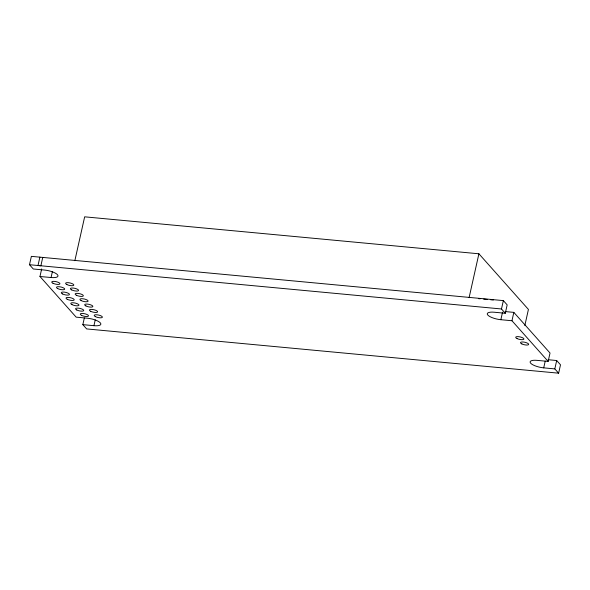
<?xml version="1.0" encoding="UTF-8"?>
<svg xmlns="http://www.w3.org/2000/svg" width="590" height="590" viewBox="0 0 590 590"><rect width="100%" height="100%" fill="white"/><g stroke="black" fill="none" stroke-linecap="round" stroke-linejoin="round"><path stroke-width="0.89" d="M41.654 268.952L39.965 276.489L51.072 277.529A10.502 3.179 12.6 0 0 57.459 274.697A10.502 3.179 12.6 0 0 44.405 270.036L33.298 268.996L29.5 264.726L31.373 256.355L503.358 300.605L507.164 304.882L505.298 313.261L494.191 312.221A10.502 3.179 12.6 0 0 487.805 315.053A10.502 3.179 12.6 0 0 500.858 319.706L511.965 320.746L548.154 361.405L550.028 353.034L513.831 312.376L505.291 311.572M39.877 257.137L38.003 265.507L29.5 264.726M42.753 257.41L40.88 265.788L38.003 265.507L501.485 308.976L505.298 313.261M51.072 277.529L52.385 271.666M74.849 260.699L84.658 216.825L478.903 253.789L528.426 309.425L524.827 325.54M548.147 359.723L556.687 360.527L560.5 364.804L558.627 373.175L86.642 328.925L82.836 324.648L84.333 317.944M82.836 324.648L93.935 325.687L95.248 319.824M469.102 297.662L478.903 253.789M501.485 308.976L503.358 300.605M500.858 319.706L502.54 312.169M511.965 320.746L513.831 312.376M548.154 361.405L537.048 360.365A10.502 3.179 12.6 0 0 530.661 363.204A10.502 3.179 12.6 0 0 543.715 367.858L545.212 361.154M558.627 373.175L554.821 368.898L556.687 360.527M478.409 298.636L480.164 298.798M483.675 299.13L487.178 299.455M490.688 299.786L493.314 300.03M543.715 367.858L554.821 368.898M39.965 276.489L76.169 317.155L87.268 318.194A10.502 3.179 12.6 0 1 100.322 322.855A10.502 3.179 12.6 0 1 93.935 325.687M81.531 315.333A4.204 1.268 12.6 0 0 88.389 316.115A4.204 1.268 12.6 0 0 83.315 313.511A4.204 1.268 12.6 0 0 81.531 315.333M95.418 316.631A4.204 1.268 12.6 0 0 102.277 317.42A4.204 1.268 12.6 0 0 97.203 314.817A4.204 1.268 12.6 0 0 95.418 316.631M76.774 309.979A4.204 1.268 12.6 0 0 83.633 310.768A4.204 1.268 12.6 0 0 78.558 308.164A4.204 1.268 12.6 0 0 76.774 309.979M90.654 311.284A4.204 1.268 12.6 0 0 97.512 312.066A4.204 1.268 12.6 0 0 92.438 309.462A4.204 1.268 12.6 0 0 90.654 311.284M72.01 304.632A4.204 1.268 12.6 0 0 78.868 305.413A4.204 1.268 12.6 0 0 73.794 302.81A4.204 1.268 12.6 0 0 72.01 304.632M85.889 305.93A4.204 1.268 12.6 0 0 92.748 306.719A4.204 1.268 12.6 0 0 87.674 304.116A4.204 1.268 12.6 0 0 85.889 305.93M67.245 299.278A4.204 1.268 12.6 0 0 74.104 300.067A4.204 1.268 12.6 0 0 69.03 297.463A4.204 1.268 12.6 0 0 67.245 299.278M81.132 300.583A4.204 1.268 12.6 0 0 87.991 301.372A4.204 1.268 12.6 0 0 82.917 298.769A4.204 1.268 12.6 0 0 81.132 300.583M76.368 295.229A4.204 1.268 12.6 0 0 83.227 296.018A4.204 1.268 12.6 0 0 78.153 293.414A4.204 1.268 12.6 0 0 76.368 295.229M62.488 293.931A4.204 1.268 12.6 0 0 69.347 294.72A4.204 1.268 12.6 0 0 64.273 292.116A4.204 1.268 12.6 0 0 62.488 293.931M57.724 288.584A4.204 1.268 12.6 0 0 64.583 289.366A4.204 1.268 12.6 0 0 59.509 286.762A4.204 1.268 12.6 0 0 57.724 288.584M71.604 289.882A4.204 1.268 12.6 0 0 78.463 290.671A4.204 1.268 12.6 0 0 73.389 288.068A4.204 1.268 12.6 0 0 71.604 289.882M52.96 283.23A4.204 1.268 12.6 0 0 59.819 284.019A4.204 1.268 12.6 0 0 54.745 281.415A4.204 1.268 12.6 0 0 52.96 283.23M66.847 284.535A4.204 1.268 12.6 0 0 73.706 285.317A4.204 1.268 12.6 0 0 68.632 282.713A4.204 1.268 12.6 0 0 66.847 284.535M517.12 338.594A4.204 1.268 12.6 0 0 523.854 339.221A4.204 1.268 12.6 0 0 518.492 336.661A4.204 1.268 12.6 0 0 517.12 338.594M521.885 343.941A4.204 1.268 12.6 0 0 528.618 344.575A4.204 1.268 12.6 0 0 523.249 342.008A4.204 1.268 12.6 0 0 521.885 343.941"/></g></svg>
